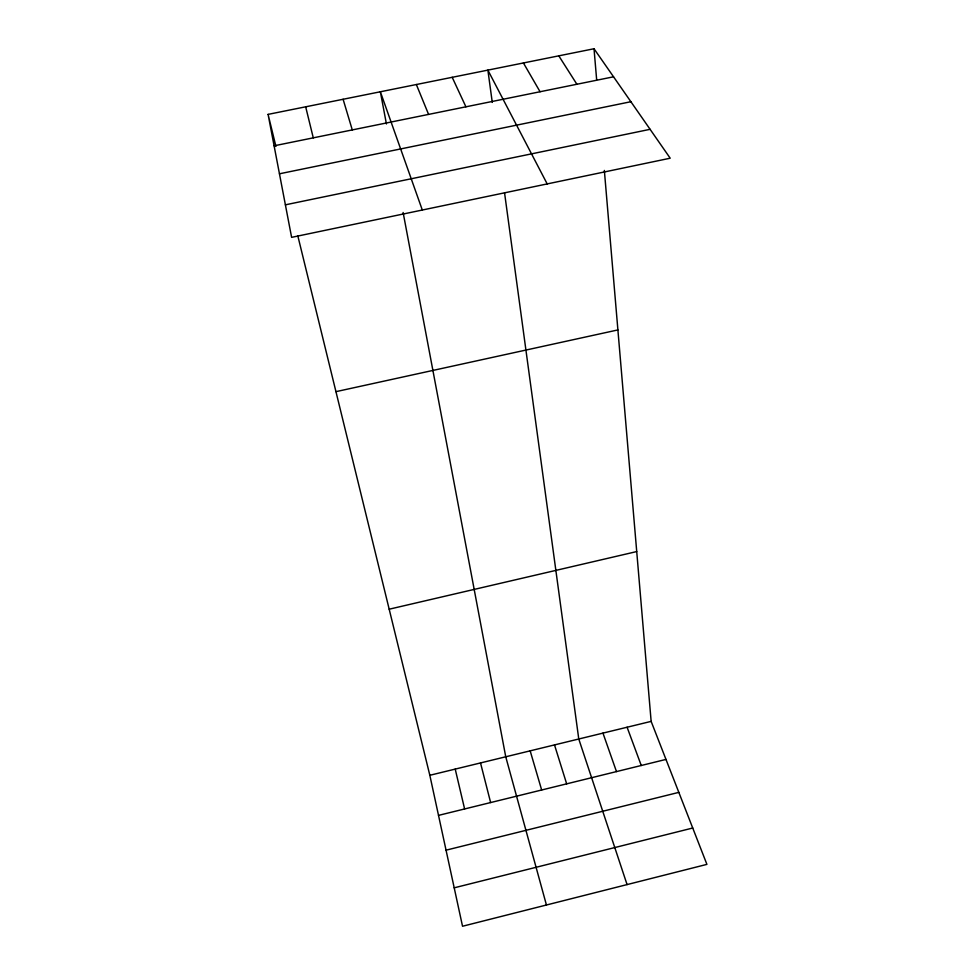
<?xml version="1.0" encoding="UTF-8"?>
<svg xmlns="http://www.w3.org/2000/svg" width="975" height="975" viewBox="0 0 975 975"><rect width="100%" height="100%" fill="white"/><g stroke="black" fill="none" stroke-linecap="round" stroke-linejoin="round"><path stroke-width="1.46" d="M454.204 887.823L692.737 828.019M446.05 850.176L678.832 792.37M438.518 815.38L665.974 759.415M651.142 721.378L706.912 864.374L462.528 926.25L429.829 775.283L651.142 721.378L604.354 170.43M389.183 609.204L636.724 551.57M335.948 391.658L617.894 329.928M285.395 204.823L650.093 129.322M279.459 173.794L630.886 101.717M274.097 145.811L613.543 76.806M268.088 114.38L594.019 48.75L670.203 158.206L291.61 237.352L268.088 114.38L275.925 146.433M558.797 55.843L576.883 84.252M523.417 62.961L540.065 91.748M547.194 183.922L487.878 70.115L492.278 102.424M452.193 77.305L465.916 106.811M416.349 84.52L428.586 114.404M627.096 727.24L641.257 765.497M422.309 210.027L380.36 91.772L386.429 123.959M602.964 733.115L616.48 771.591M627.071 884.593L578.772 739.013L504.55 192.782M554.507 744.912L566.67 783.851M343.102 99.267L352.28 129.919M530.168 750.848L541.661 790.006M546.439 905.007L505.745 756.795L403.114 212.477M480.517 762.938L490.632 802.559M305.675 106.811L313.28 137.853M297.85 235.987L429.829 775.283M455.215 769.092L464.612 808.957M594.019 48.75L596.651 79.706"/></g></svg>
